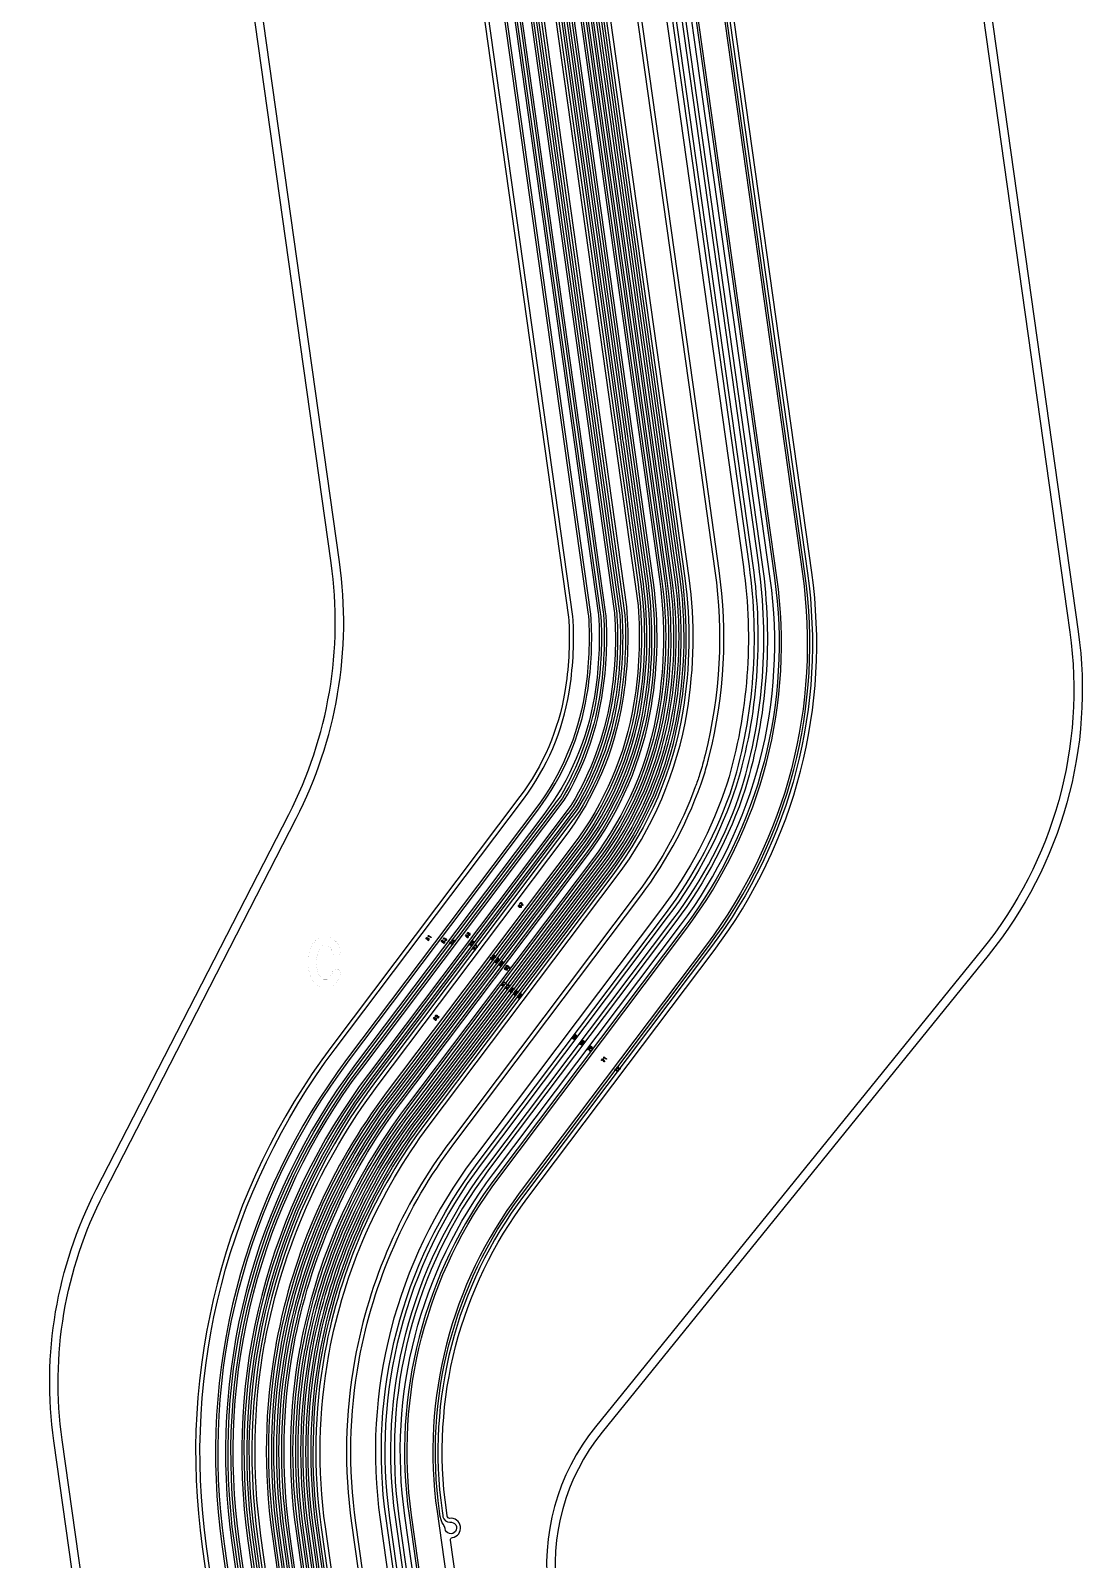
# Model space of a CAD drawing. Extents: x 176 to 489, y 37 to 258.
# Drawn here: x 223.48 to 248.4, y 64.66 to 100.88 of the extents above; entities that cross this region are included whole.
import ezdxf

# ---------------------------------------------------------------- set-up
doc = ezdxf.new("R2010")
doc.units = 0
for name, color, linetype in [('bak_bak_ttr1-bcq7360', 9, 'Continuous'), ('bak_outline', 8, 'Continuous'), ('biaozhu1', 5, 'Continuous'), ('quyukuang', 6, 'Continuous')]:
    doc.layers.add(name, color=color, linetype=linetype)

# ---------------------------------------------------------------- blocks, each defined once
blk = doc.blocks.new('PAD_R6')
at = {"layer": 'quyukuang', "const_width": 0.5}
blk.add_lwpolyline([(0.25, 0, 1), (-0.25, 0, 1)], format="xyb", close=True, dxfattribs=at)

msp = doc.modelspace()

# ---------------------------------------------------------------- linework, layer by layer
at = {"layer": 'bak_bak_ttr1-bcq7360'}
for points in [[(232.301, 140.649, 0.187532), (232.185, 140.571, -0.055179), (232.181, 140.566, 0.107783), (232.173, 140.488, 0.170683), (233.599, 137.925, -0.178418), (235.323, 134.713), (241.885, 88.028, -0.198913), (239.589, 79.151), (235.156, 73.268, 0.198902), (233.228, 65.815), (233.244, 65.705, -0.079948), (233.246, 65.696, 0.016235), (233.249, 65.671, 0.323365), (233.413, 65.542, -2.520452), (233.301, 65.391)], [(233.301, 65.391, 0.055911), (233.259, 65.489, -0.109404), (233.189, 65.667, -0.06427), (233.187, 65.675), (233.169, 65.807, -0.198902), (235.108, 73.304), (239.541, 79.187, 0.198913), (241.825, 88.02), (235.264, 134.705, 0.178424), (233.559, 137.88, -0.170719), (232.114, 140.479, -0.015175), (232.113, 140.48)], [(226.343, 52.465), (224.23, 67.495, -0.154608), (225.215, 73.331), (229.774, 82.219, 0.076403), (230.754, 85.159), (230.755, 85.167, 0.077101), (230.8, 88.294), (223.68, 138.951, -0.021821)], [(241.215, 135.614), (248.099, 86.628, -0.208), (246.011, 79.097), (236.864, 67.802, 0.207988), (235.756, 63.806)], [(233.799, 56.514), (232.506, 65.713, -0.198889), (234.573, 73.706), (239.006, 79.59, 0.198913), (241.162, 87.926), (234.601, 134.612, 0.178433)], [(235.205, 134.697), (241.766, 88.011, -0.198913), (239.493, 79.223), (235.059, 73.339, 0.198888), (233.109, 65.798), (234.402, 56.599, 0.199126)], [(234.623, 56.63), (233.43, 65.122, -0.409906), (233.472, 65.18, 0.997005), (233.404, 65.635, -0.329848), (233.354, 65.669, -0.026226), (233.349, 65.697), (233.33, 65.829, -0.198903), (235.238, 73.206), (239.671, 79.089, 0.198906), (241.987, 88.042), (235.425, 134.728, 0.178423)], [(234.844, 52.62, 0.391526), (234.903, 52.704), (234.893, 52.779), (234.893, 52.779), (234.818, 53.307), (234.819, 53.307), (234.806, 53.399, 0.198924), (234.748, 53.496, -0.197398), (234.714, 53.554, -0.005848), (234.681, 53.626, -0.101709), (234.633, 53.761), (234.525, 54.529, 0.161646), (233.983, 55.629, -0.160256), (233.671, 56.264), (232.346, 65.691, -0.198908), (234.444, 73.804), (238.877, 79.688, 0.198902), (241.002, 87.903), (234.483, 134.292, 0.170817)], [(234.583, 134.306), (241.103, 87.918, -0.198902), (238.958, 79.626), (234.525, 73.743, 0.198908), (232.446, 65.705), (233.771, 56.278, 0.160287)], [(232.307, 133.666), (238.743, 87.876, -0.074151), (238.695, 84.801, -0.029352), (238.473, 83.818, -0.091505), (237.08, 81.029), (232.653, 75.154, 0.116193), (230.217, 69.616, 0.007184), (230.21, 69.582, 0.005484), (230.208, 69.569, 0.079832), (230.125, 65.384), (231.807, 53.418, 0.198198)], [(231.832, 53.672), (230.184, 65.392, -0.080094), (230.269, 69.571, -0.007626), (230.276, 69.606, -0.116191), (232.701, 75.118), (237.128, 80.993, 0.121186), (238.754, 84.791, 0.074155), (238.802, 87.884), (232.367, 133.675, 0.017666)], [(232.426, 133.683), (238.861, 87.892, -0.074161), (238.813, 84.781, -0.12118), (237.176, 80.957), (232.748, 75.082, 0.116214), (230.335, 69.593, 0.008008), (230.328, 69.559, 0.005942), (230.326, 69.547, 0.079833), (230.244, 65.401), (231.891, 53.68, 0.199022)], [(231.834, 54.519), (230.303, 65.409, -0.080076), (230.387, 69.548, -0.008258), (230.394, 69.582, -0.116219), (232.796, 75.046), (237.224, 80.921, 0.121186), (238.872, 84.772, 0.074164), (238.921, 87.901), (232.485, 133.692, 0.017693)], [(232.545, 133.7), (238.98, 87.909, -0.074167), (238.932, 84.762, -0.121182), (237.272, 80.885), (232.844, 75.009, 0.116246), (230.452, 69.57, 0.008628), (230.446, 69.537, 0.007093), (230.444, 69.526, 0.079834), (230.363, 65.417), (231.893, 54.528, 0.198915)], [(231.995, 54.542), (230.465, 65.431, -0.080073), (230.547, 69.519, -0.008435), (230.553, 69.548, 0.008319), (230.554, 69.552, -0.116233), (232.926, 74.948), (237.354, 80.823, 0.121189), (239.033, 84.745, 0.07416), (239.082, 87.922), (232.646, 133.715, 0.017682)], [(233.266, 133.803), (239.213, 91.482), (239.213, 91.481), (239.691, 88.081, -0.096676), (239.459, 83.722), (239.44, 83.646, -0.008876), (239.331, 83.257, -0.007929), (239.228, 82.963, -0.07309), (237.854, 80.446), (233.426, 74.571, 0.116981), (231.162, 69.403), (231.162, 69.403, 0.079986), (231.084, 65.518), (232.47, 55.653, 0.198902)], [(232.572, 55.667), (231.186, 65.532, -0.080049), (231.264, 69.387, -0.024962), (231.267, 69.402, -0.116611), (233.509, 74.509), (237.936, 80.384, 0.081061), (239.429, 83.226, 0.008911), (239.539, 83.62), (239.559, 83.696, 0.096687), (239.793, 88.096), (239.324, 91.438), (239.323, 91.441, -0.011729), (239.321, 91.453, -0.004131), (239.317, 91.484, -0.005291), (239.317, 91.485), (239.317, 91.486), (233.368, 133.817, 0.020414)], [(233.941, 133.899), (240.367, 88.176, -0.107612), (239.983, 83.051, -0.081423), (238.405, 80.043), (233.972, 74.16, 0.198883), (231.761, 65.61), (233.086, 56.18, 0.160276)], [(233.227, 56.202), (231.902, 65.628, -0.19891), (234.086, 74.074), (238.519, 79.957, 0.081477), (240.12, 83.008, 0.107658), (240.509, 88.196), (234.083, 133.919, 0.022938)], [(234.165, 133.93), (240.591, 88.207, -0.107701), (240.199, 82.982, -0.081489), (238.586, 79.907), (234.152, 74.024, 0.19891), (231.984, 65.64), (233.309, 56.214, 0.160588)], [(233.448, 56.233), (232.124, 65.66, -0.198904), (234.265, 73.939), (238.698, 79.823, 0.081563), (240.333, 82.941, 0.107719), (240.73, 88.227), (234.304, 133.95, 0.022945)], [(234.386, 133.962), (240.813, 88.238, -0.107759), (240.412, 82.915, -0.081576), (238.764, 79.773), (234.331, 73.889, 0.198904), (232.206, 65.671), (233.531, 56.245, 0.160526)], [(230.162, 52.896, -1.282442), (229.939, 53.043, 0.181655), (230.375, 54.994), (228.938, 65.22, -0.0797), (229.026, 69.777, -0.003721), (229.031, 69.804, -0.006077), (229.032, 69.807, -0.004716), (229.041, 69.851, -0.115895), (231.695, 75.875), (236.122, 81.751, 0.121191), (237.511, 84.996, 0.060908), (237.606, 87.234), (231.124, 133.359, 0.040698)], [(231.388, 133.396), (237.871, 87.26, -0.061024), (237.774, 84.953, -0.121174), (236.335, 81.591), (231.908, 75.715, 0.115958), (229.302, 69.799, 0.004821), (229.294, 69.758, -0.009273), (229.293, 69.754, -0.004784), (229.293, 69.752, 0.00373), (229.289, 69.729, 0.079687), (229.202, 65.257), (230.639, 55.031, -0.181786), (230.162, 52.896)], [(230.872, 53.808), (229.261, 65.265, -0.080107), (229.352, 69.742, -0.022644), (229.353, 69.744, -0.017238), (229.353, 69.746, -0.005136), (229.361, 69.788, -0.115965), (231.956, 75.679), (236.383, 81.554, 0.121201), (237.834, 84.943, 0.074076), (237.879, 87.759), (237.407, 91.113, -0.007448), (237.395, 91.177, -0.01566), (237.395, 91.179, -0.005), (237.386, 91.254, -0.007968), (237.384, 91.277), (231.463, 133.407, 0.040737)], [(231.523, 133.415), (237.446, 91.261, 0.004954), (237.454, 91.187, 0.007491), (237.466, 91.124, -0.019189), (237.467, 91.121), (237.938, 87.767, -0.074084), (237.893, 84.933, -0.12119), (236.431, 81.518), (232.004, 75.643, 0.115985), (229.42, 69.776, 0.005179), (229.412, 69.735, -0.02331), (229.411, 69.732, -0.017705), (229.411, 69.73, 0.003886), (229.407, 69.708, 0.079699), (229.321, 65.274), (230.931, 53.816, -0.199328)], [(230.991, 53.824), (229.38, 65.282, -0.080173), (229.471, 69.724, -0.00535), (229.479, 69.764, -0.115988), (232.052, 75.607), (236.479, 81.482, 0.1212), (237.952, 84.924, 0.074085), (237.998, 87.775), (237.526, 91.133, -0.007573), (237.514, 91.195, -0.014831), (237.514, 91.196, -0.004836), (237.506, 91.267, -0.009579), (237.504, 91.29), (231.582, 133.423, 0.040738)], [(231.641, 133.432), (237.565, 91.274, 0.004808), (237.573, 91.204, 0.0076), (237.585, 91.144, -0.018273), (237.585, 91.142), (238.057, 87.783, -0.074093), (238.011, 84.914, -0.121187), (236.527, 81.446), (232.1, 75.571, 0.116009), (229.538, 69.752, 0.005392), (229.53, 69.712, -0.016945), (229.529, 69.711, -0.019815), (229.529, 69.708, 0.004142), (229.525, 69.687, 0.079698), (229.44, 65.29), (231.05, 53.832, -0.199134)], [(231.133, 53.672), (229.499, 65.297, -0.080182), (229.589, 69.701, -0.00555), (229.597, 69.741, -0.116016), (232.147, 75.535), (236.575, 81.41, 0.121193), (238.071, 84.904, 0.074102), (238.116, 87.791), (231.701, 133.441, 0.040719)], [(231.76, 133.449), (238.176, 87.799, -0.074103), (238.13, 84.894, -0.121191), (236.623, 81.374), (232.195, 75.499, 0.116039), (229.655, 69.729, 0.005602), (229.648, 69.69, -0.013395), (229.647, 69.689, -0.015182), (229.647, 69.687, 0.004341), (229.643, 69.666, 0.079738), (229.558, 65.305), (231.193, 53.679, -0.061614)], [(231.252, 53.686), (229.618, 65.314, -0.08017), (229.707, 69.679, -0.005762), (229.715, 69.717, -0.116047), (232.243, 75.462), (236.671, 81.338, 0.121187), (238.189, 84.884, 0.074113), (238.235, 87.807), (231.819, 133.458, 0.040627)], [(231.97, 133.479), (238.386, 87.828, -0.074122), (238.339, 84.859, -0.121179), (236.792, 81.246), (232.365, 75.371, 0.11611), (229.864, 69.686, 0.006044), (229.856, 69.649, 0.004535), (229.853, 69.632, -0.006978), (229.853, 69.63, 0.079768), (229.769, 65.335), (231.403, 53.703, -0.100986)], [(231.53, 53.234), (229.828, 65.343, -0.080143), (229.916, 69.639, -0.006188), (229.923, 69.676, -0.116107), (232.413, 75.335), (236.84, 81.21, 0.121185), (238.399, 84.85, 0.07413), (238.446, 87.836), (237.954, 91.331, -0.023722), (237.954, 91.334), (232.01, 133.624, 0.017554)], [(232.07, 133.632), (238.505, 87.844, -0.074139), (238.458, 84.84, -0.121175), (236.888, 81.174), (232.461, 75.298, 0.116136), (229.982, 69.663, 0.00623), (229.974, 69.628, 0.004872), (229.972, 69.611, -0.010302), (229.971, 69.61, 0.0798), (229.888, 65.351), (231.589, 53.242, -0.184272)], [(231.665, 53.133), (229.947, 65.359, -0.080126), (230.034, 69.616, -0.006603), (230.041, 69.652, -0.116132), (232.509, 75.262), (236.936, 81.138, 0.121183), (238.517, 84.83, 0.07414), (238.564, 87.852), (232.129, 133.641, 0.017607)], [(232.188, 133.649), (238.624, 87.86, -0.074147), (238.576, 84.82, -0.121175), (236.984, 81.102), (232.557, 75.226, 0.116154), (230.099, 69.64, 0.006759), (230.092, 69.605, 0.005253), (230.09, 69.589, 0.079816), (230.006, 65.368), (231.725, 53.141, 0.199793)], [(231.747, 53.41), (230.066, 65.376, -0.080113), (230.151, 69.594, -0.007023), (230.158, 69.629, -0.116164), (232.605, 75.19), (237.032, 81.065, 0.121185), (238.636, 84.811, 0.074147), (238.683, 87.868), (232.248, 133.658, 0.017641)], [(230.481, 132.939), (236.925, 87.086, -0.02315), (236.942, 86.909, -0.052939), (236.837, 85.108, -0.121235), (235.639, 82.31), (231.181, 76.394, 0.198926), (228.249, 65.053), (229.659, 55.017, -0.198886)], [(229.719, 55.026), (228.308, 65.061, -0.198928), (231.229, 76.358), (235.906, 82.565, -0.067619), (235.91, 82.572), (236.031, 82.733, 0.093876), (236.896, 85.098, 0.052946), (237.002, 86.912, 0.023097), (236.985, 87.095), (230.541, 132.947, 0.08894)], [(230.6, 132.955), (237.044, 87.103, -0.023134), (237.062, 86.915, -0.052942), (236.955, 85.088, -0.094046), (236.08, 82.698), (235.962, 82.541, -0.067619), (235.958, 82.534), (231.277, 76.322, 0.198928), (228.368, 65.069), (229.778, 55.034, -0.198898)], [(229.837, 55.042), (228.427, 65.078, -0.198924), (231.325, 76.286), (236.124, 82.654, 0.094627), (237.014, 85.079, 0.052939), (237.122, 86.918, 0.023052), (237.104, 87.111), (230.659, 132.964, 0.088873)], [(230.861, 132.992), (237.305, 87.139, -0.023105), (237.325, 86.927, -0.052934), (237.215, 85.045, -0.094762), (236.296, 82.546, -0.029483), (236.29, 82.536), (231.487, 76.163, 0.198924), (228.628, 65.106), (230.039, 55.071, -0.189053)], [(230.098, 55.079), (228.688, 65.115, -0.198918), (231.535, 76.127), (236.217, 82.34, -0.055321), (236.221, 82.344), (236.339, 82.501, 0.095349), (237.274, 85.036, 0.055341), (237.38, 87.016, 0.020714), (237.375, 87.074), (230.911, 133.066, 0.115273)], [(230.97, 133.074), (237.434, 87.082, -0.02076), (237.44, 87.02, -0.055341), (237.333, 85.026, -0.095507), (236.388, 82.466), (236.266, 82.304, -0.055413), (236.261, 82.299), (231.583, 76.091, 0.198918), (228.747, 65.123), (230.157, 55.087, -0.152583)], [(230.238, 54.942), (228.806, 65.132, -0.198913), (231.631, 76.055), (236.282, 82.226, -0.078139), (236.288, 82.232), (236.436, 82.428, 0.09577), (237.393, 85.016, 0.055492), (237.5, 87.029, 0.020608), (237.494, 87.086), (231.029, 133.084, 0.115354)], [(231.089, 133.092), (237.56, 87.032, -0.055496), (237.452, 85.006, -0.09592), (236.485, 82.393), (236.331, 82.19, -0.078139), (236.325, 82.184), (231.679, 76.019, 0.198913), (228.866, 65.14), (230.298, 54.95, -0.023954)], [(229.059, 54.934), (227.649, 64.968, -0.198928), (230.697, 76.759), (235.154, 82.675, 0.121269), (236.238, 85.207, 0.052969), (236.336, 86.881, 0.023107), (236.325, 87.002), (229.881, 132.854, 0.088025)], [(230.246, 132.905), (236.69, 87.053, -0.023095), (236.704, 86.898, -0.052967), (236.602, 85.146, -0.121235), (235.448, 82.453), (230.991, 76.537, 0.198928), (228.014, 65.019), (229.424, 54.985, -0.1987)], [(229.483, 54.993), (228.073, 65.028, -0.198926), (231.039, 76.501), (235.497, 82.417, 0.12126), (236.661, 85.137, 0.052941), (236.764, 86.901, 0.023097), (236.749, 87.061), (230.305, 132.914, 0.088531)], [(230.492, 127.769), (236.223, 86.988, -0.023263), (236.234, 86.876, -0.05297), (236.137, 85.223, -0.121262), (235.072, 82.736), (230.615, 76.821, 0.198849), (227.546, 64.959), (228.961, 54.892, -0.193979)]]:
    msp.add_lwpolyline(points, format="xyb", dxfattribs=at)
at = {"layer": 'bak_outline'}
msp.add_lwpolyline([(241.413, 135.642), (248.299, 86.646, -0.207725), (246.166, 78.971), (237.018, 67.674, 0.207899), (235.954, 63.833), (237.688, 51.496, -0.411808), (237.255, 50.941), (227.752, 49.606, -0.149129), (227.176, 49.699), (226.964, 49.801, -0.252406), (226.407, 50.569), (224.031, 67.473, -0.154461), (225.037, 73.423), (229.596, 82.31, 0.154779), (230.601, 88.272), (223.481, 138.93, -0.021809)], format="xyb", dxfattribs=at)
at = {"layer": 'biaozhu1'}
for p, q in [((233.486, 79.328), (233.496, 79.302)), ((234.888, 78.195), (234.898, 78.169))]:
    msp.add_line(p, q, dxfattribs=at)
for points in [[(235.103, 80.107, -0.402317), (235.036, 80.141, -0.177991), (235.035, 80.144)], [(235.062, 80.164, -1.487433), (235.055, 80.156, 0.774956), (235.056, 80.127)], [(235.096, 80.215), (235.077, 80.189, -1), (235.069, 80.195)], [(235.069, 80.195), (235.093, 80.227, -0.534646), (235.101, 80.226), (235.14, 80.161, -1), (235.131, 80.156), (235.096, 80.215)], [(232.918, 79.36, 0.817446), (232.883, 79.354, -0.741217), (232.875, 79.349), (232.852, 79.369, -0.391466), (232.852, 79.376)], [(232.852, 79.376), (232.869, 79.398, -1), (232.877, 79.392), (232.863, 79.373), (232.874, 79.363, -0.52335), (232.913, 79.379)], [(232.896, 79.329, -1), (232.899, 79.339, 0.637839), (232.918, 79.36)], [(232.903, 79.441, -0.704404), (232.911, 79.446), (232.967, 79.404, -1), (232.961, 79.396), (232.916, 79.43)], [(232.915, 79.422, -1.522379), (232.906, 79.429), (232.903, 79.441)], [(232.916, 79.43, -0.069156), (232.916, 79.429), (232.915, 79.422)], [(233.218, 79.308), (233.235, 79.331, -1), (233.243, 79.325), (233.229, 79.306), (233.24, 79.296, -0.52335), (233.279, 79.311)], [(233.282, 79.376), (233.268, 79.358, -1), (233.26, 79.364)], [(233.26, 79.364), (233.279, 79.389, -0.596977), (233.288, 79.388), (233.296, 79.367, -1.206785), (233.312, 79.316)], [(233.327, 79.348, 0.372976), (233.303, 79.359), (233.298, 79.353, -0.596977), (233.29, 79.355), (233.282, 79.376)], [(233.312, 79.316), (233.305, 79.318, -1), (233.307, 79.327, 0.637639), (233.327, 79.348)], [(233.848, 79.424, 0.817446), (233.813, 79.418, -0.741217), (233.804, 79.413), (233.782, 79.433, -0.391466), (233.782, 79.44)], [(233.782, 79.44), (233.799, 79.463, -1), (233.807, 79.457), (233.792, 79.437), (233.803, 79.427, -0.52335), (233.843, 79.443)], [(233.826, 79.393, -1), (233.829, 79.403, 0.637839), (233.848, 79.424)], [(233.89, 79.48, 0.817515), (233.855, 79.474, -0.741217), (233.847, 79.469), (233.824, 79.489, -0.391466), (233.824, 79.496)], [(233.824, 79.496), (233.841, 79.518, -1), (233.849, 79.512), (233.834, 79.493), (233.846, 79.483, -0.52335), (233.885, 79.499)], [(233.868, 79.449, -1), (233.871, 79.459, 0.637639), (233.89, 79.48)], [(233.284, 79.292, 0.817446), (233.249, 79.286, -0.741217), (233.241, 79.281), (233.219, 79.301, -0.391466), (233.218, 79.308)], [(233.263, 79.262, -1), (233.265, 79.271, 0.637839), (233.284, 79.292)], [(233.481, 79.256, 0.817446), (233.446, 79.25, -0.741217), (233.438, 79.245), (233.416, 79.265, -0.391466), (233.415, 79.272)], [(233.415, 79.272), (233.432, 79.295, -1), (233.44, 79.289), (233.426, 79.27), (233.437, 79.259, -0.52335), (233.476, 79.275)], [(233.46, 79.225, -1), (233.462, 79.235, 0.637839), (233.481, 79.256)], [(233.94, 79.228, 0.817446), (233.905, 79.222, -0.741217), (233.897, 79.217), (233.875, 79.238, -0.391466), (233.874, 79.244)], [(233.874, 79.244), (233.892, 79.267, -1), (233.899, 79.261), (233.885, 79.242), (233.896, 79.232, -0.52335), (233.935, 79.247)], [(233.919, 79.198, -1), (233.921, 79.207, 0.637839), (233.94, 79.228)], [(233.989, 79.264, -0.402929), (233.922, 79.298, -0.177991), (233.922, 79.301)], [(233.949, 79.321, -1.486725), (233.941, 79.313, 0.774995), (233.943, 79.284)], [(234.021, 79.135, 0.817446), (233.986, 79.129, -0.741217), (233.977, 79.124), (233.955, 79.145, -0.391466), (233.955, 79.151)], [(233.955, 79.151), (233.972, 79.174, -1), (233.98, 79.168), (233.965, 79.149), (233.976, 79.139, -0.52335), (234.016, 79.154)], [(234.021, 79.223), (234.001, 79.197, -1), (233.993, 79.203)], [(233.993, 79.203), (234.017, 79.235, -0.534646), (234.026, 79.234), (234.064, 79.169, -1), (234.056, 79.164), (234.021, 79.223)], [(233.999, 79.105, -1), (234.002, 79.115, 0.637839), (234.021, 79.135)], [(234.444, 78.89, 0.817446), (234.409, 78.884, -0.741217), (234.401, 78.88), (234.378, 78.9, -0.391466), (234.378, 78.907)], [(234.378, 78.907), (234.395, 78.929, -1), (234.403, 78.923), (234.389, 78.904), (234.4, 78.894, -0.52335), (234.439, 78.91)], [(234.422, 78.86, -1), (234.425, 78.87, 0.637839), (234.444, 78.89)], [(234.54, 78.818, 0.817446), (234.505, 78.812, -0.741217), (234.497, 78.807), (234.474, 78.828, -0.391466), (234.474, 78.834)], [(234.474, 78.834), (234.491, 78.857, -1), (234.499, 78.851), (234.484, 78.832), (234.496, 78.822, -0.52335), (234.535, 78.837)], [(234.518, 78.788, -1), (234.521, 78.798, 0.637839), (234.54, 78.818)], [(234.565, 78.844, -1.487433), (234.572, 78.852, 0.775734), (234.57, 78.881, -0.850514), (234.522, 78.876, -0.110543), (234.521, 78.878, -0.639742), (234.547, 78.909)], [(234.642, 78.725, -0.402317), (234.575, 78.76, -0.177991), (234.575, 78.763)], [(234.602, 78.783, -1.487433), (234.594, 78.775, 0.774956), (234.596, 78.746)], [(234.615, 78.817, -0.517166), (234.647, 78.837, -0.404814), (234.682, 78.779)], [(234.682, 78.779, -0.388066), (234.615, 78.813, -0.177991), (234.615, 78.817)], [(234.775, 78.625, -0.402317), (234.708, 78.66, -0.177991), (234.708, 78.663)], [(234.734, 78.683, -1.487433), (234.727, 78.675, 0.774956), (234.729, 78.646)], [(234.748, 78.716, -0.547352), (234.779, 78.737, -0.207654), (234.803, 78.68)], [(234.764, 78.727, 0.570661), (234.763, 78.707, -1.534043), (234.753, 78.702), (234.749, 78.708, -0.083945), (234.749, 78.71), (234.748, 78.714, -0.08761), (234.748, 78.716)], [(234.803, 78.68), (234.821, 78.703, -1), (234.829, 78.697), (234.805, 78.665, -0.648509), (234.796, 78.667), (234.787, 78.71, 0.341497), (234.764, 78.727)], [(234.697, 78.246, -0.402317), (234.631, 78.281, -0.177991), (234.63, 78.284)], [(234.657, 78.304, -1.487433), (234.65, 78.296, 0.774956), (234.651, 78.267)], [(234.677, 78.349, -0.704404), (234.684, 78.354), (234.74, 78.312, -1), (234.734, 78.304), (234.689, 78.338)], [(234.688, 78.33, -1.522379), (234.679, 78.337), (234.677, 78.349)], [(234.689, 78.338, -0.069156), (234.689, 78.336), (234.688, 78.33)], [(234.784, 78.279), (234.771, 78.261, -1), (234.763, 78.267)], [(234.763, 78.267), (234.782, 78.292, -0.596977), (234.791, 78.291), (234.798, 78.269, -1.206785), (234.815, 78.219)], [(234.829, 78.251, 0.372976), (234.805, 78.262), (234.801, 78.256, -0.596977), (234.792, 78.258), (234.784, 78.279)], [(234.815, 78.219), (234.808, 78.22, -1), (234.81, 78.23, 0.637639), (234.829, 78.251)], [(234.793, 78.174, -0.402317), (234.726, 78.208, -0.177991), (234.726, 78.212)], [(234.753, 78.232, -1.487433), (234.746, 78.223, 0.774956), (234.747, 78.195)], [(234.889, 78.102, -0.402317), (234.822, 78.136, -0.177991), (234.822, 78.14)], [(234.849, 78.16, -1.487433), (234.841, 78.151, 0.774956), (234.843, 78.122)], [(234.985, 78.03, -0.402317), (234.918, 78.064, -0.177991), (234.918, 78.067)], [(234.945, 78.087, -1.487433), (234.937, 78.079, 0.774956), (234.939, 78.05)], [(235.021, 78.106, 0.817515), (234.986, 78.1, -0.741217), (234.977, 78.095), (234.955, 78.116, -0.391466), (234.955, 78.122)], [(234.955, 78.122), (234.972, 78.145, -1), (234.98, 78.139), (234.965, 78.12), (234.976, 78.11, -0.52335), (235.016, 78.125)], [(234.999, 78.076, -1), (235.002, 78.086, 0.637639), (235.021, 78.106)], [(235.081, 77.958, -0.402317), (235.014, 77.992, -0.177991), (235.014, 77.995)], [(235.04, 78.015, -1.487433), (235.033, 78.007, 0.774956), (235.035, 77.978)], [(235.123, 78.014, -0.402929), (235.056, 78.048, -0.177991), (235.056, 78.051)], [(235.082, 78.071, -1.486725), (235.075, 78.063, 0.774995), (235.077, 78.034)], [(233.07, 77.535, -0.547352), (233.101, 77.556, -0.207654), (233.125, 77.499)], [(233.085, 77.546, 0.570661), (233.085, 77.526, -1.534043), (233.075, 77.522), (233.071, 77.528, -0.083945), (233.071, 77.529), (233.07, 77.533, -0.08761), (233.07, 77.535)], [(233.125, 77.499), (233.143, 77.523, -1), (233.151, 77.517), (233.127, 77.485, -0.648509), (233.118, 77.487), (233.109, 77.529, 0.341497), (233.085, 77.546)], [(233.09, 77.465, 0.817446), (233.055, 77.459, -0.741217), (233.047, 77.454), (233.025, 77.475, -0.391466), (233.024, 77.481)], [(233.024, 77.481), (233.041, 77.504, -1), (233.049, 77.498), (233.035, 77.479), (233.046, 77.469, -0.52335), (233.085, 77.484)], [(233.069, 77.435, -1), (233.071, 77.445, 0.637839), (233.09, 77.465)], [(236.382, 76.983, -0.402317), (236.316, 77.017, -0.177991), (236.315, 77.021)], [(236.342, 77.041, -1.487433), (236.335, 77.032, 0.774956), (236.336, 77.003)], [(236.561, 76.848, -0.402317), (236.494, 76.882, -0.177991), (236.494, 76.886)], [(236.521, 76.906, -1.487433), (236.513, 76.897, 0.774956), (236.515, 76.869)], [(236.58, 76.895, -1.487433), (236.587, 76.903, 0.775734), (236.586, 76.932, -0.850514), (236.537, 76.927, -0.110543), (236.536, 76.929, -0.639742), (236.562, 76.959)], [(236.721, 76.799, -0.517166), (236.753, 76.819, -0.404814), (236.788, 76.761)], [(236.788, 76.761, -0.388066), (236.721, 76.795, -0.177991), (236.721, 76.799)], [(236.7, 76.76), (236.68, 76.734, -1), (236.672, 76.74)], [(236.672, 76.74), (236.696, 76.772, -0.53431), (236.704, 76.771), (236.743, 76.706, -1), (236.735, 76.701), (236.7, 76.76)], [(237.032, 76.51), (237.012, 76.484, -1), (237.004, 76.49)], [(237.004, 76.49), (237.028, 76.522, -0.53431), (237.036, 76.521), (237.075, 76.456, -1), (237.066, 76.451), (237.032, 76.51)], [(237.071, 76.541, -1.522379), (237.062, 76.548), (237.059, 76.56)], [(237.059, 76.56, -0.704404), (237.067, 76.565), (237.123, 76.523, -1), (237.117, 76.515), (237.072, 76.549)], [(237.072, 76.549, -0.069156), (237.072, 76.547), (237.071, 76.541)], [(237.347, 76.272), (237.327, 76.246, -1), (237.319, 76.252)], [(237.319, 76.252), (237.343, 76.284, -0.53431), (237.352, 76.284), (237.39, 76.219, -1), (237.382, 76.213), (237.347, 76.272)], [(237.368, 76.31, -0.547352), (237.399, 76.331, -0.207654), (237.424, 76.274)], [(237.384, 76.321, 0.570661), (237.383, 76.301, -1.534043), (237.373, 76.297), (237.37, 76.303, -0.083945), (237.369, 76.305), (237.368, 76.309, -0.08761), (237.368, 76.31)], [(237.424, 76.274), (237.441, 76.298, -1), (237.449, 76.292), (237.425, 76.26, -0.648509), (237.416, 76.262), (237.407, 76.304, 0.341497), (237.384, 76.321)]]:
    msp.add_lwpolyline(points, format="xyb", dxfattribs=at)
for points in [[(233.47, 79.341, -0.766406), (233.478, 79.347), (233.511, 79.322), (233.517, 79.329, -1), (233.525, 79.323), (233.519, 79.316), (233.534, 79.305, -1), (233.528, 79.297), (233.513, 79.308), (233.499, 79.289, -0.593983), (233.49, 79.29)], [(234.422, 78.959, -0.463504), (234.454, 78.982, -0.321839), (234.464, 78.965, -3.220369), (234.445, 78.941, -0.164849), (234.441, 78.941), (234.434, 78.942, -0.107), (234.433, 78.943), (234.427, 78.947, -0.108041), (234.426, 78.949), (234.422, 78.955, -0.206913)], [(234.625, 78.816, 0.272399), (234.669, 78.782, 0.311984), (234.679, 78.795, 0.272435), (234.635, 78.828), (234.629, 78.825), (234.627, 78.822)], [(234.872, 78.208, -0.766406), (234.88, 78.214), (234.913, 78.189), (234.918, 78.196, -1), (234.926, 78.19), (234.921, 78.183), (234.935, 78.172, -1), (234.929, 78.164), (234.915, 78.175), (234.901, 78.156, -0.593983), (234.892, 78.157)], [(236.354, 77.072, -0.463504), (236.386, 77.096, -0.321839), (236.397, 77.078, -3.220369), (236.377, 77.054, -0.164849), (236.373, 77.054), (236.367, 77.055, -0.107), (236.365, 77.056), (236.359, 77.06, -0.108041), (236.358, 77.062), (236.354, 77.068, -0.206913)], [(236.731, 76.798, 0.272399), (236.775, 76.765, 0.311984), (236.785, 76.777, 0.272435), (236.741, 76.811), (236.735, 76.807), (236.733, 76.804)]]:
    msp.add_lwpolyline(points, format="xyb", close=True, dxfattribs=at)
for points in [[(233.496, 79.302), (233.505, 79.314), (233.486, 79.328)], [(234.898, 78.169), (234.907, 78.181), (234.888, 78.195)]]:
    msp.add_lwpolyline(points, dxfattribs=at)
for centre, radius in [((235.082, 80.124), 0.015), ((233.968, 79.281), 0.015), ((234.443, 78.963), 0.0117), ((234.473, 78.94), 0.0158), ((234.545, 78.884), 0.015), ((234.622, 78.743), 0.015), ((234.754, 78.643), 0.015), ((234.677, 78.264), 0.015), ((234.773, 78.191), 0.015), ((234.869, 78.119), 0.015), ((234.964, 78.047), 0.015), ((235.06, 77.975), 0.015), ((235.102, 78.031), 0.015), ((236.362, 77), 0.015), ((236.375, 77.076), 0.0117), ((236.405, 77.053), 0.0158), ((236.541, 76.865), 0.015), ((236.56, 76.935), 0.015)]:
    msp.add_circle(centre, radius, dxfattribs=at)
for centre, radius, start, end in [((235.057, 80.143), 0.0215, 75.5788, 177.9383), ((235.08, 80.126), 0.0233, 53.3222, 176.3139), ((235.082, 80.122), 0.0255, 323.8051, 62.7318), ((232.901, 79.355), 0.0263, 259.5279, 63.9532), ((233.831, 79.419), 0.0263, 259.5279, 63.9532), ((233.873, 79.475), 0.0263, 259.5635, 63.9123), ((233.268, 79.287), 0.0263, 259.5279, 63.9532), ((233.464, 79.251), 0.0263, 259.5279, 63.9532), ((233.924, 79.224), 0.0263, 259.5279, 63.9532), ((233.943, 79.3), 0.0215, 75.5428, 177.9624), ((233.966, 79.282), 0.0233, 53.0818, 176.3939), ((233.968, 79.279), 0.0255, 323.9803, 62.581), ((234.004, 79.131), 0.0263, 259.5279, 63.9532), ((234.427, 78.886), 0.0263, 259.5279, 63.9532), ((234.523, 78.814), 0.0263, 259.5279, 63.9532), ((234.529, 78.852), 0.0593, 1.3784, 72.2088), ((234.571, 78.863), 0.0197, 251.9741, 332.1388), ((234.596, 78.762), 0.0215, 75.5788, 177.9383), ((234.619, 78.744), 0.0233, 53.3222, 176.3139), ((234.621, 78.74), 0.0255, 323.8051, 62.7318), ((234.729, 78.662), 0.0215, 75.5788, 177.9383), ((234.752, 78.644), 0.0233, 53.3222, 176.3139), ((234.754, 78.64), 0.0255, 323.8051, 62.7318), ((234.652, 78.283), 0.0215, 75.5788, 177.9383), ((234.675, 78.265), 0.0233, 53.3222, 176.3139), ((234.677, 78.261), 0.0255, 323.8051, 62.7318), ((234.748, 78.211), 0.0215, 75.5788, 177.9383), ((234.77, 78.193), 0.0233, 53.3222, 176.3139), ((234.773, 78.189), 0.0255, 323.8051, 62.7318), ((234.843, 78.139), 0.0215, 75.5788, 177.9383), ((234.866, 78.121), 0.0233, 53.3222, 176.3139), ((234.869, 78.117), 0.0255, 323.8051, 62.7318), ((234.939, 78.067), 0.0215, 75.5788, 177.9383), ((234.962, 78.049), 0.0233, 53.3222, 176.3139), ((234.964, 78.045), 0.0255, 323.8051, 62.7318), ((235.004, 78.102), 0.0263, 259.5635, 63.9123), ((235.035, 77.994), 0.0215, 75.5788, 177.9383), ((235.058, 77.977), 0.0233, 53.3222, 176.3139), ((235.077, 78.05), 0.0215, 75.5428, 177.9624), ((235.06, 77.973), 0.0255, 323.8051, 62.7318), ((235.1, 78.033), 0.0233, 53.0818, 176.3939), ((235.102, 78.029), 0.0255, 323.9803, 62.581), ((233.074, 77.461), 0.0263, 259.5279, 63.9532), ((236.337, 77.02), 0.0215, 75.5788, 177.9383), ((236.36, 77.002), 0.0233, 53.3222, 176.3139), ((236.362, 76.998), 0.0255, 323.8051, 62.7318), ((236.515, 76.885), 0.0215, 75.5788, 177.9383), ((236.538, 76.867), 0.0233, 53.3222, 176.3139), ((236.541, 76.863), 0.0255, 323.8051, 62.7318), ((236.544, 76.903), 0.0593, 1.3784, 72.2088), ((236.586, 76.913), 0.0197, 251.9741, 332.1388)]:
    msp.add_arc(centre, radius, start, end, dxfattribs=at)
at = {"layer": 'quyukuang', "const_width": 0.001}
msp.add_lwpolyline([(231.018, 74.278), (231.018, 82.142), (239.437, 82.142), (239.437, 74.278)], close=True, dxfattribs=at)
for points in [[(230.056, 78.691), (230.056, 78.929, -0.066237), (230.059, 78.955), (230.101, 79.109), (230.139, 79.204, -0.074647), (230.154, 79.23), (230.23, 79.325, -0.085503), (230.255, 79.347), (230.331, 79.395, -0.141117), (230.384, 79.41), (230.536, 79.41, -0.141117), (230.59, 79.395, -0.213783), (230.82, 79.109)], [(230.82, 79.109, -1), (230.634, 79.035, 0.224659), (230.508, 79.21), (230.413, 79.21, 0.137095), (230.319, 79.116, 0.222051), (230.319, 78.504), (230.375, 78.433), (230.413, 78.41), (230.508, 78.41, 0.224663), (230.634, 78.585, -1), (230.82, 78.511), (230.782, 78.416, -0.074647), (230.767, 78.39), (230.691, 78.295, -0.085516), (230.665, 78.273), (230.59, 78.225, -0.141117), (230.536, 78.21), (230.384, 78.21, -0.141117), (230.331, 78.225, -0.220949), (230.097, 78.523), (230.059, 78.665, -0.066243), (230.056, 78.691)]]:
    msp.add_lwpolyline(points, format="xyb", dxfattribs=at)

# ---------------------------------------------------------------- block references
at = {"layer": 'quyukuang', "xscale": 0.001, "yscale": 0.001}
for p in [(230.82, 79.109), (230.82, 79.109), (230.056, 78.691), (230.056, 78.691)]:
    msp.add_blockref('PAD_R6', p, dxfattribs=at)

doc.saveas('drawing.dxf')
